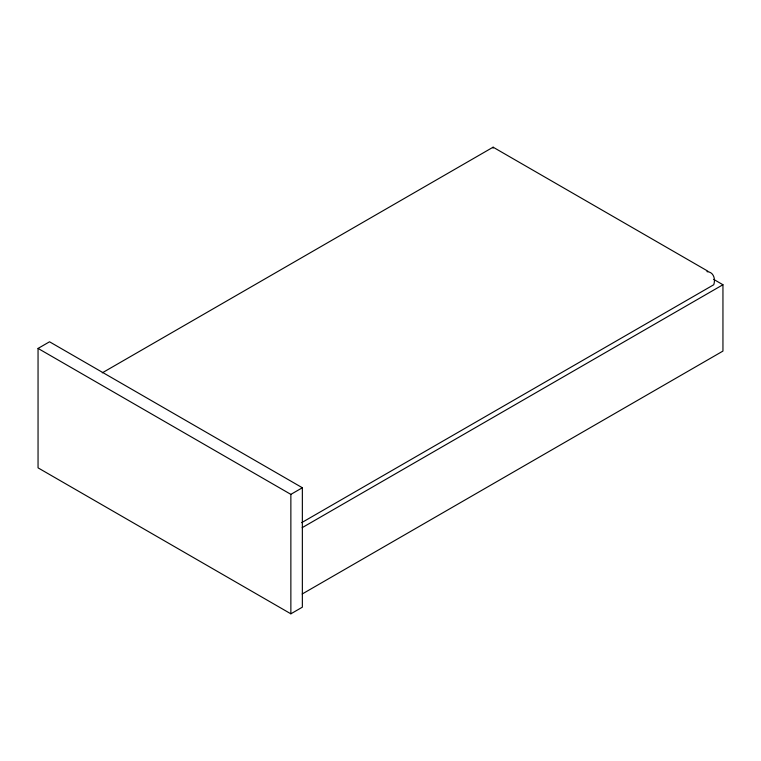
<?xml version="1.0" encoding="UTF-8"?>
<svg xmlns="http://www.w3.org/2000/svg" width="761" height="761" viewBox="0 0 761 761"><rect width="100%" height="100%" fill="white"/><g stroke="black" fill="none" stroke-linecap="round" stroke-linejoin="round"><path stroke-width="1.14" d="M38.05 348.424L49.541 341.794L302.355 487.753L302.355 607.173L290.864 613.813L38.05 467.853L38.05 348.424L290.864 494.384L302.355 487.753M102.269 372.842L493.118 147.187L707.816 271.144M301.679 522.645L713.761 284.738C715.663 279.03 713.647 271.858 706.94 271.648M302.184 527.658L722.95 284.738L722.95 351.078L302.184 594.008M713.713 279.401L722.95 284.738M493.118 147.187L493.118 148.195M290.864 494.384L290.864 613.813"/></g></svg>
